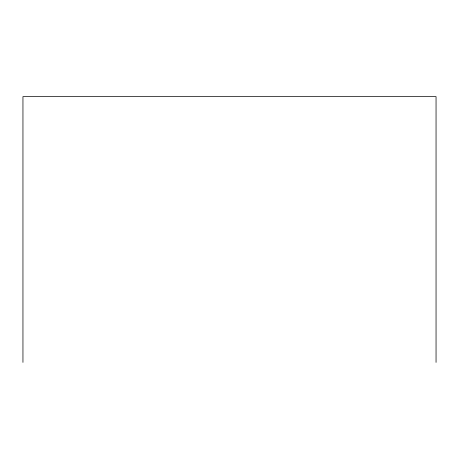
<?xml version="1.0" encoding="UTF-8"?>
<svg xmlns="http://www.w3.org/2000/svg" width="459" height="459" viewBox="0 0 459 459"><rect width="100%" height="100%" fill="white"/><g stroke="black" fill="none" stroke-linecap="round" stroke-linejoin="round"><path stroke-width="0.69" d="M436.05 362.386L436.05 96.614L22.95 96.614L22.95 362.386"/></g></svg>
